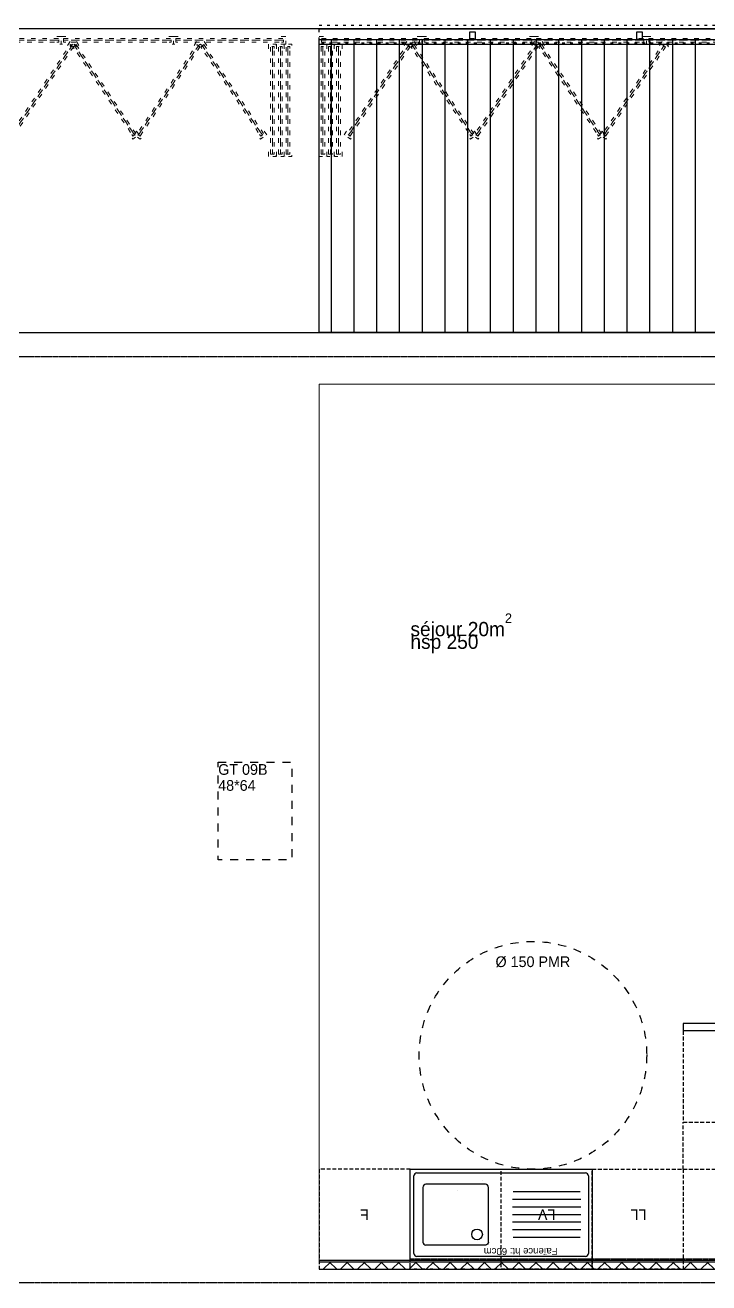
# Model space of a CAD drawing. Header units: centimetres. Extents: x 2191 to 12545, y -680 to 18662.
# Drawn here: x 8867 to 9318, y 4291 to 5120 of the extents above; entities that cross this region are included whole.
import ezdxf

# ---------------------------------------------------------------- set-up
doc = ezdxf.new("R2010")
doc.units = ezdxf.units.CM
for name, pattern in [('ACAD_ISO03W100', [0.295276, 0.11811, -0.177165]), ('ISO-03', [1.5, 0.6, -0.9]), ('Style de ligne -1', [0.41664, 0.20828, -0.20836]), ('Style de ligne -11', [0.347222, 0.20828, -0.138942]), ('Style de ligne -13', [0.147638, 0.098425, -0.049213]), ('Style de ligne -5', [0.20828, 0.069425, -0.138855]), ('VW-01', [0.41656, 0.20828, -0.20828])]:
    doc.linetypes.add(name, pattern=pattern)
for name, color, linetype in [('B Aménagement intérieur', 252, 'Continuous'), ('B faience', 252, 'Style de ligne -11'), ('B Faux plafonds', 252, 'Continuous'), ('B GÈnÈral_Hatch', 252, 'Continuous'), ('B Général', 252, 'Continuous'), ('C ANNOTATIONS-axes horizontaux', 252, 'Style de ligne -1'), ('C ANNOTATIONS-PMR', 252, 'Style de ligne -5'), ('C ANNOTATIONS-prestations', 252, 'Continuous'), ('C ANNOTATIONS-texte', 252, 'Continuous'), ('C ANNOTATIONS-textes-numérotation gaine', 252, 'ISO-03'), ('D SURFACES-shab', 252, 'Continuous')]:
    doc.layers.add(name, color=color, linetype=linetype)
doc.layers.add('B BATI-lumon', color=252, linetype='Continuous', lineweight=20)
doc.styles.add('Eurostile', font='Eurosti.TTF')
doc.styles.add('Eurostile (italic)', font='Eurostib.TTF')

# ---------------------------------------------------------------- blocks, each defined once
blk = doc.blocks.new('B 70.Groupe-15-1')
at = {"layer": 'B Faux plafonds', "linetype": 'Continuous'}
blk.add_line((9060.8, 5117.4), (9794.48, 5117.4), dxfattribs=at)
at = {"layer": 'B Faux plafonds', "linetype": 'Style de ligne -5', "ltscale": 25.4, "flags": 128}
blk.add_lwpolyline([(9060.8, 5119.84), (9794.48, 5119.84), (9794.48, 5107.88), (9060.8, 5107.88)], close=True, dxfattribs=at)
at = {"layer": 'B Général', "linetype": 'Continuous'}
for p, q in [((9068.64, 5110.39), (9068.64, 4917.39)), ((9083.64, 5110.39), (9083.64, 4917.39)), ((9098.64, 5110.39), (9098.64, 4917.39)), ((9113.64, 5110.39), (9113.64, 4917.39)), ((9128.64, 5110.39), (9128.64, 4917.39)), ((9143.64, 5110.39), (9143.64, 4917.39)), ((9158.64, 5110.39), (9158.64, 4917.39)), ((9173.64, 5110.39), (9173.64, 4917.39)), ((9188.64, 5110.39), (9188.64, 4917.39)), ((9203.64, 5110.39), (9203.64, 4917.39)), ((9218.64, 5110.39), (9218.64, 4917.39)), ((9233.64, 5110.39), (9233.64, 4917.39)), ((9248.64, 5110.39), (9248.64, 4917.39)), ((9263.64, 5110.39), (9263.64, 4917.39)), ((9278.64, 5110.39), (9278.64, 4917.39)), ((9293.64, 5110.39), (9293.64, 4917.39)), ((9308.64, 5110.39), (9308.64, 4917.39))]:
    blk.add_line(p, q, dxfattribs=at)
at = {"layer": 'B Général', "linetype": 'Continuous', "flags": 128}
for points in [[(9160.14, 5115.34), (9163.64, 5115.34), (9163.64, 5110.34), (9160.14, 5110.34)], [(9270.14, 5115.34), (9273.64, 5115.34), (9273.64, 5110.34), (9270.14, 5110.34)], [(9060.8, 5110.34), (9794.48, 5110.34), (9794.48, 4917.39), (9060.8, 4917.39)]]:
    blk.add_lwpolyline(points, close=True, dxfattribs=at)
blk = doc.blocks.new('B 70.Cuisson')
at = {"layer": 'B Général', "linetype": 'Style de ligne -13', "ltscale": 25.4, "flags": 128}
blk.add_lwpolyline([(-30, 30), (-30, 36), (30, 36), (30, 30)], dxfattribs=at)
blk.add_lwpolyline([(-30, 30), (30, 30), (30, -30), (-30, -30)], close=True, dxfattribs=at)
at = {"layer": 'B Général', "insert": (0, 0), "char_height": 7.06, "attachment_point": 5, "line_spacing_factor": 0.894142, "style": 'Eurostile'}
blk.add_mtext('C', dxfattribs=at)
blk = doc.blocks.new('B 70.Rond 150_PMR')
at = {"layer": 'B Général', "linetype": 'VW-01', "ltscale": 25.4}
blk.add_circle((0, 0), 75, dxfattribs=at)
at = {"layer": 'B Général', "insert": (-61.5, 0), "char_height": 7.059, "attachment_point": 5, "rotation": 90, "line_spacing_factor": 0.894142, "style": 'Eurostile (italic)'}
blk.add_mtext('Ø 150 PMR', dxfattribs=at)
blk = doc.blocks.new('B 70.Frigo')
at = {"layer": 'B Général', "linetype": 'Style de ligne -13', "ltscale": 25.4, "flags": 128}
blk.add_lwpolyline([(-30, 30), (30, 30), (30, -30), (-30, -30)], close=True, dxfattribs=at)
blk.add_lwpolyline([(30, -30), (30, -36), (-30, -36), (-30, -30)], dxfattribs=at)
at = {"layer": 'B Général', "insert": (0, 0), "char_height": 7.06, "attachment_point": 5, "line_spacing_factor": 0.894142, "style": 'Eurostile'}
blk.add_mtext('F', dxfattribs=at)
blk = doc.blocks.new('B 70.Lave Linge')
at = {"layer": 'B Général', "linetype": 'Style de ligne -13', "ltscale": 25.4, "flags": 128}
blk.add_lwpolyline([(-29.47, 30), (-29.47, 36), (30.53, 36), (30.53, 30)], dxfattribs=at)
blk.add_lwpolyline([(-29.47, 30), (30.53, 30), (30.53, -30), (-29.47, -30)], close=True, dxfattribs=at)
at = {"layer": 'B Général', "insert": (0, 0), "char_height": 7.059, "attachment_point": 5, "line_spacing_factor": 0.894142, "style": 'Eurostile'}
blk.add_mtext('LL', dxfattribs=at)
blk = doc.blocks.new('B 70.Lave Vaisselle')
at = {"layer": 'B Général', "linetype": 'Style de ligne -13', "ltscale": 25.4, "flags": 128}
blk.add_lwpolyline([(-30, 30), (-30, 36), (30, 36), (30, 30)], dxfattribs=at)
blk.add_lwpolyline([(-30, 30), (30, 30), (30, -30), (-30, -30)], close=True, dxfattribs=at)
at = {"layer": 'B Général', "insert": (0, 0), "char_height": 7.059, "attachment_point": 5, "line_spacing_factor": 0.894142, "style": 'Eurostile'}
blk.add_mtext('LV', dxfattribs=at)
blk = doc.blocks.new('B 70.Evier 120x60')
at = {"layer": 'B Général', "linetype": 'Continuous'}
for p, q in [((-57.5, -55.5), (-57.5, -4.5)), ((-55.5, -2.5), (55.5, -2.5)), ((57.5, -4.5), (57.5, -55.5)), ((-52.12, -15), (-7.88, -15)), ((-52.5, -20), (-7.5, -20)), ((-52.5, -25), (-7.5, -25)), ((-52.5, -30), (-7.5, -30)), ((-52.5, -35), (-7.5, -35)), ((-52.5, -40), (-7.5, -40)), ((-52.12, -45), (-7.88, -45)), ((28.75, -45.8), (28.75, -45.8)), ((55.5, -57.5), (-55.5, -57.5)), ((12.27, -52.47), (12.27, -52.47))]:
    blk.add_line(p, q, dxfattribs=at)
at = {"layer": 'B Général', "linetype": 'Style de ligne -5', "ltscale": 25.4, "flags": 128}
blk.add_lwpolyline([(-60, 0), (-60, 6), (60, 6), (60, 0)], dxfattribs=at)
at = {"layer": 'B Général', "linetype": 'Continuous', "flags": 128}
blk.add_lwpolyline([(-60, 0), (60, 0), (60, -60), (-60, -60)], close=True, dxfattribs=at)
for points in [[(8.4, -12), (8.4, -48, 0.414212), (10.4, -50), (49.55, -50, 0.198914), (50.96, -49.41, 0.198914), (51.55, -48), (51.55, -12, 0.414214), (49.55, -10)], [(8.4, -12, -0.414212), (10.4, -10), (49.6, -10)]]:
    blk.add_lwpolyline(points, format="xyb", dxfattribs=at)
at = {"layer": 'B Général', "linetype": 'Continuous'}
for centre, start, end in [((-55.5, -4.5), 90, 180), ((55.5, -4.5), 0, 90), ((-55.5, -55.5), 180, 270), ((55.5, -55.5), 270, 0)]:
    blk.add_arc(centre, 2, start, end, dxfattribs=at)
blk.add_ellipse((15.9, -17), major_axis=(3.54, 0), ratio=1, dxfattribs=at)
at = {"layer": 'B Général'}
blk.add_blockref('B 70.Lave Vaisselle', (-30, -30), dxfattribs=at)
at = {"layer": 'C ANNOTATIONS-prestations', "insert": (-37.15, -3.37), "char_height": 4.706, "attachment_point": 1, "line_spacing_factor": 0.894142, "style": 'Eurostile (italic)'}
blk.add_mtext('Faïence ht: 60cm', dxfattribs=at)
blk = doc.blocks.new('B 70.T2 S105 (2D)')
at = {"layer": 'B GÈnÈral_Hatch', "linetype": 'Continuous'}
h = blk.add_hatch(dxfattribs=at)
h.set_pattern_fill('02_ISOLANT', color=256, angle=-90.00063, style=0, pattern_type=2)
h.set_pattern_definition([(-45.0006, (0, 0), (5.65692, 5.65679), []), (44.9994, (0, 0), (5.65679, -5.65692), [])])
h.paths.add_polyline_path([(-79.41, -286.55), (-366.96, -286.55), (-366.96, -291.55), (-79.41, -291.55)])
at = {"layer": 'B faience'}
blk.add_line((-306.96, -284.55), (-80.41, -284.55), dxfattribs=at)
at = {"layer": 'B Général', "linetype": 'Continuous'}
for p, q in [((-0.41, -129.52), (-126.96, -129.52)), ((-126.96, -129.52), (-126.96, -134.52)), ((-0.41, -129.52), (-126.96, -129.52)), ((4.59, -134.52), (-126.96, -134.52)), ((-65.42, -134.52), (-126.96, -134.52)), ((-366.96, -285.55), (-79.41, -285.55)), ((-366.96, -285.55), (-79.41, -285.55)), ((-366.96, -286.55), (-79.41, -286.55)), ((-366.96, -291.55), (-79.41, -291.55)), ((-366.96, -291.55), (-79.41, -291.55))]:
    blk.add_line(p, q, dxfattribs=at)
at = {"layer": 'B Général', "linetype": 'Style de ligne -13', "ltscale": 25.4}
for q in [(-126.96, -194.52), (-79.41, -225.55)]:
    blk.add_line((-126.96, -225.55), q, dxfattribs=at)
at = {"layer": 'D SURFACES-shab', "lineweight": 18, "flags": 128}
blk.add_lwpolyline([(-366.96, -285.55), (-79.41, -285.55), (-79.41, -224.52), (-65.42, -224.52), (-65.42, -194.52), (-65.42, -194.52), (-65.42, -129.52), (-0.41, -129.52), (-0.41, 291.55), (-366.96, 291.55), (-366.96, -99.44), (-366.96, -99.44), (-366.96, -165.55), (-366.96, -165.55)], close=True, dxfattribs=at)
at = {"layer": 'B Général', "xscale": -1, "rotation": 270}
blk.add_blockref('B 70.Cuisson', (-96.96, -164.52), dxfattribs=at)
at = {"layer": 'B Général', "xscale": -1}
blk.add_blockref('B 70.Frigo', (-336.96, -255.55), dxfattribs=at)
at = {"layer": 'B Général', "rotation": 180}
for name, p in [('B 70.Evier 120x60', (-246.96, -285.55)), ('B 70.Lave Linge', (-156.42, -255.55))]:
    blk.add_blockref(name, p, dxfattribs=at)
at = {"layer": 'C ANNOTATIONS-PMR', "ltscale": 25.4, "rotation": 270}
blk.add_blockref('B 70.Rond 150_PMR', (-226.06, -150.55), dxfattribs=at)
at = {"layer": 'C ANNOTATIONS-prestations', "insert": (-306.75, 126.57), "char_height": 9.412, "width": 106.0944, "attachment_point": 1, "line_spacing_factor": 0.894142, "style": 'Eurostile'}
blk.add_mtext('hsp 250', dxfattribs=at)
at = {"layer": 'C ANNOTATIONS-texte', "insert": (-306.75, 140.54), "char_height": 9.412, "width": 78.4842, "attachment_point": 1, "line_spacing_factor": 0.894142, "style": 'Eurostile'}
blk.add_mtext('séjour 20m{\\H0.6667x;\\S2^ ;}', dxfattribs=at)
blk = doc.blocks.new('B 70.Groupe-29-1')
at = {"layer": 'B Général', "linetype": 'VW-01', "ltscale": 25.4, "flags": 128}
blk.add_lwpolyline([(8994.29, 4634.39), (9042.8, 4634.39), (9042.8, 4570.09), (8994.29, 4570.09)], close=True, dxfattribs=at)
at = {"layer": 'C ANNOTATIONS-textes-numérotation gaine', "insert": (8994.29, 4633.08), "char_height": 7.059, "width": 48.5046, "attachment_point": 1, "line_spacing_factor": 0.894142, "style": 'Eurostile'}
blk.add_mtext('GT 09B\\P48*64', dxfattribs=at)
blk = doc.blocks.new('B 70.Groupe-48-1')
at = {"layer": 'B BATI-lumon', "linetype": 'ACAD_ISO03W100', "ltscale": 25.4, "flags": 128}
for points in [[(8816.87, 5112.35), (8820.37, 5112.35), (8820.37, 5111.11), (8818.45, 5111.11), (8818.45, 5108.61), (8820.37, 5108.61), (8820.37, 5107.35), (8816.87, 5107.35), (8816.87, 5111.35), (8816.87, 5111.35)], [(8890.87, 5112.35), (8887.37, 5112.35), (8887.37, 5111.11), (8889.29, 5111.11), (8889.29, 5108.61), (8887.37, 5108.61), (8887.37, 5107.35), (8890.87, 5107.35), (8890.87, 5111.35), (8890.87, 5111.35)], [(8818.45, 5111.11), (8889.29, 5111.11), (8889.29, 5109.86), (8818.45, 5109.86)], [(8818.45, 5109.86), (8889.29, 5109.86), (8889.29, 5108.61), (8818.45, 5108.61)]]:
    blk.add_lwpolyline(points, close=True, dxfattribs=at)
blk = doc.blocks.new('B 70.Groupe-49-1')
at = {"layer": 'B BATI-lumon', "linetype": 'ACAD_ISO03W100', "ltscale": 25.4, "flags": 128}
for points in [[(8890.87, 5112.35), (8894.37, 5112.35), (8894.37, 5111.11), (8892.45, 5111.11), (8892.45, 5108.61), (8894.37, 5108.61), (8894.37, 5107.35), (8890.87, 5107.35), (8890.87, 5111.35), (8890.87, 5111.35)], [(8964.87, 5112.35), (8961.37, 5112.35), (8961.37, 5111.11), (8963.29, 5111.11), (8963.29, 5108.61), (8961.37, 5108.61), (8961.37, 5107.35), (8964.87, 5107.35), (8964.87, 5111.35), (8964.87, 5111.35)], [(8892.45, 5111.11), (8963.29, 5111.11), (8963.29, 5109.86), (8892.45, 5109.86)], [(8892.45, 5109.86), (8963.29, 5109.86), (8963.29, 5108.61), (8892.45, 5108.61)]]:
    blk.add_lwpolyline(points, close=True, dxfattribs=at)
blk = doc.blocks.new('B 70.Groupe-50-1')
at = {"layer": 'B BATI-lumon', "linetype": 'ACAD_ISO03W100', "ltscale": 25.4, "flags": 128}
for points in [[(8964.87, 5112.35), (8968.37, 5112.35), (8968.37, 5111.11), (8966.45, 5111.11), (8966.45, 5108.61), (8968.37, 5108.61), (8968.37, 5107.35), (8964.87, 5107.35), (8964.87, 5111.35), (8964.87, 5111.35)], [(9038.87, 5112.35), (9035.37, 5112.35), (9035.37, 5111.11), (9037.29, 5111.11), (9037.29, 5108.61), (9035.37, 5108.61), (9035.37, 5107.35), (9038.87, 5107.35), (9038.87, 5111.35), (9038.87, 5111.35)], [(8966.45, 5111.11), (9037.29, 5111.11), (9037.29, 5109.86), (8966.45, 5109.86)], [(8966.45, 5109.86), (9037.29, 5109.86), (9037.29, 5108.61), (8966.45, 5108.61)]]:
    blk.add_lwpolyline(points, close=True, dxfattribs=at)
blk = doc.blocks.new('B 70.Groupe-51-1')
at = {"layer": 'B BATI-lumon', "linetype": 'ACAD_ISO03W100', "ltscale": 25.4, "flags": 128}
for points in [[(9037.8, 5107.35), (9037.8, 5103.85), (9039.04, 5103.85), (9039.04, 5105.77), (9041.54, 5105.77), (9041.54, 5103.85), (9042.8, 5103.85), (9042.8, 5107.35), (9038.8, 5107.35), (9038.8, 5107.35)], [(9039.04, 5034.93), (9039.04, 5105.77), (9040.29, 5105.77), (9040.29, 5034.93)], [(9040.29, 5034.93), (9040.29, 5105.77), (9041.54, 5105.77), (9041.54, 5034.93)], [(9037.8, 5033.35), (9037.8, 5036.85), (9039.04, 5036.85), (9039.04, 5034.93), (9041.54, 5034.93), (9041.54, 5036.85), (9042.8, 5036.85), (9042.8, 5033.35), (9038.8, 5033.35), (9038.8, 5033.35)]]:
    blk.add_lwpolyline(points, close=True, dxfattribs=at)
blk = doc.blocks.new('B 70.Groupe-52-1')
at = {"layer": 'B BATI-lumon', "linetype": 'ACAD_ISO03W100', "ltscale": 25.4, "flags": 128}
for points in [[(9032.8, 5107.35), (9032.8, 5103.85), (9034.04, 5103.85), (9034.04, 5105.77), (9036.54, 5105.77), (9036.54, 5103.85), (9037.8, 5103.85), (9037.8, 5107.35), (9033.8, 5107.35), (9033.8, 5107.35)], [(9034.04, 5034.93), (9034.04, 5105.77), (9035.29, 5105.77), (9035.29, 5034.93)], [(9035.29, 5034.93), (9035.29, 5105.77), (9036.54, 5105.77), (9036.54, 5034.93)], [(9032.8, 5033.35), (9032.8, 5036.85), (9034.04, 5036.85), (9034.04, 5034.93), (9036.54, 5034.93), (9036.54, 5036.85), (9037.8, 5036.85), (9037.8, 5033.35), (9033.8, 5033.35), (9033.8, 5033.35)]]:
    blk.add_lwpolyline(points, close=True, dxfattribs=at)
blk = doc.blocks.new('B 70.Groupe-53-1')
at = {"layer": 'B BATI-lumon', "linetype": 'ACAD_ISO03W100', "ltscale": 25.4, "flags": 128}
for points in [[(9027.55, 5107.35), (9027.55, 5103.85), (9028.79, 5103.85), (9028.79, 5105.77), (9031.29, 5105.77), (9031.29, 5103.85), (9032.55, 5103.85), (9032.55, 5107.35), (9028.55, 5107.35), (9028.55, 5107.35)], [(9028.79, 5034.93), (9028.79, 5105.77), (9030.04, 5105.77), (9030.04, 5034.93)], [(9030.04, 5034.93), (9030.04, 5105.77), (9031.29, 5105.77), (9031.29, 5034.93)], [(9027.55, 5033.35), (9027.55, 5036.85), (9028.79, 5036.85), (9028.79, 5034.93), (9031.29, 5034.93), (9031.29, 5036.85), (9032.55, 5036.85), (9032.55, 5033.35), (9028.55, 5033.35), (9028.55, 5033.35)]]:
    blk.add_lwpolyline(points, close=True, dxfattribs=at)
blk = doc.blocks.new('B 70.Groupe-54-1')
at = {"layer": 'B BATI-lumon', "linetype": 'ACAD_ISO03W100', "ltscale": 25.4, "flags": 128}
for points in [[(8985.05, 5109), (8987, 5106.09), (8985.97, 5105.4), (8984.9, 5106.99), (8982.82, 5105.6), (8983.89, 5104), (8982.85, 5103.3), (8980.9, 5106.21), (8984.22, 5108.44), (8984.22, 5108.44)], [(8983.86, 5106.3), (9023.36, 5047.49), (9022.32, 5046.79), (8982.82, 5105.6)], [(8984.9, 5106.99), (9024.4, 5048.18), (9023.36, 5047.49), (8983.86, 5106.3)], [(9026.31, 5047.57), (9024.36, 5050.47), (9023.33, 5049.78), (9024.4, 5048.18), (9022.32, 5046.79), (9021.25, 5048.38), (9020.21, 5047.68), (9022.16, 5044.78), (9025.48, 5047.01), (9025.48, 5047.01)]]:
    blk.add_lwpolyline(points, close=True, dxfattribs=at)
blk = doc.blocks.new('B 70.Groupe-55-1')
at = {"layer": 'B BATI-lumon', "linetype": 'ACAD_ISO03W100', "ltscale": 25.4, "flags": 128}
for points in [[(8981.26, 5106.3), (8941.76, 5047.49), (8940.72, 5048.18), (8980.22, 5106.99)], [(8982.29, 5105.6), (8942.79, 5046.79), (8941.76, 5047.49), (8981.26, 5106.3)], [(8980.07, 5109), (8978.12, 5106.09), (8979.15, 5105.4), (8980.22, 5106.99), (8982.3, 5105.6), (8981.22, 5104), (8982.27, 5103.3), (8984.22, 5106.21), (8980.9, 5108.44), (8980.9, 5108.44)], [(8938.81, 5047.57), (8940.76, 5050.47), (8941.79, 5049.78), (8940.72, 5048.18), (8942.8, 5046.79), (8943.87, 5048.38), (8944.91, 5047.68), (8942.96, 5044.78), (8939.64, 5047.01), (8939.64, 5047.01)]]:
    blk.add_lwpolyline(points, close=True, dxfattribs=at)
blk = doc.blocks.new('B 70.Groupe-56-1')
at = {"layer": 'B BATI-lumon', "linetype": 'ACAD_ISO03W100', "ltscale": 25.4, "flags": 128}
for points in [[(8900.87, 5109), (8902.82, 5106.09), (8901.79, 5105.4), (8900.72, 5106.99), (8898.64, 5105.6), (8899.72, 5104), (8898.67, 5103.3), (8896.72, 5106.21), (8900.04, 5108.44), (8900.04, 5108.44)], [(8899.68, 5106.3), (8939.18, 5047.49), (8938.15, 5046.79), (8898.65, 5105.6)], [(8900.72, 5106.99), (8940.22, 5048.18), (8939.18, 5047.49), (8899.68, 5106.3)], [(8942.13, 5047.57), (8940.18, 5050.47), (8939.15, 5049.78), (8940.22, 5048.18), (8938.14, 5046.79), (8937.07, 5048.38), (8936.03, 5047.68), (8937.98, 5044.78), (8941.3, 5047.01), (8941.3, 5047.01)]]:
    blk.add_lwpolyline(points, close=True, dxfattribs=at)
blk = doc.blocks.new('B 70.Groupe-57-1')
at = {"layer": 'B BATI-lumon', "linetype": 'ACAD_ISO03W100', "ltscale": 25.4, "flags": 128}
for points in [[(8897.91, 5106.3), (8858.41, 5047.49), (8857.37, 5048.18), (8896.87, 5106.99)], [(8898.95, 5105.6), (8859.45, 5046.79), (8858.41, 5047.49), (8897.91, 5106.3)], [(8896.72, 5109), (8894.77, 5106.09), (8895.8, 5105.4), (8896.87, 5106.99), (8898.95, 5105.6), (8897.88, 5104), (8898.92, 5103.3), (8900.87, 5106.21), (8897.55, 5108.44), (8897.55, 5108.44)], [(8855.46, 5047.57), (8857.41, 5050.47), (8858.44, 5049.78), (8857.37, 5048.18), (8859.45, 5046.79), (8860.52, 5048.38), (8861.56, 5047.68), (8859.61, 5044.78), (8856.29, 5047.01), (8856.29, 5047.01)]]:
    blk.add_lwpolyline(points, close=True, dxfattribs=at)
blk = doc.blocks.new('B 70.Groupe-64-1')
at = {"layer": 'B BATI-lumon'}
for name in ['B 70.Groupe-48-1', 'B 70.Groupe-49-1', 'B 70.Groupe-50-1', 'B 70.Groupe-57-1', 'B 70.Groupe-56-1', 'B 70.Groupe-55-1', 'B 70.Groupe-54-1', 'B 70.Groupe-53-1', 'B 70.Groupe-52-1', 'B 70.Groupe-51-1']:
    blk.add_blockref(name, (0, 0), dxfattribs=at)
blk = doc.blocks.new('B 70.Groupe-65-1')
at = {"layer": 'B BATI-lumon', "linetype": 'ACAD_ISO03W100', "ltscale": 25.4, "flags": 128}
for points in [[(9276.48, 5112.35), (9279.98, 5112.35), (9279.98, 5111.11), (9278.06, 5111.11), (9278.06, 5108.61), (9279.98, 5108.61), (9279.98, 5107.35), (9276.48, 5107.35), (9276.48, 5111.35), (9276.48, 5111.35)], [(9350.48, 5112.35), (9346.98, 5112.35), (9346.98, 5111.11), (9348.91, 5111.11), (9348.91, 5108.61), (9346.98, 5108.61), (9346.98, 5107.35), (9350.48, 5107.35), (9350.48, 5111.35), (9350.48, 5111.35)], [(9278.06, 5111.11), (9348.91, 5111.11), (9348.91, 5109.86), (9278.06, 5109.86)], [(9278.06, 5109.86), (9348.91, 5109.86), (9348.91, 5108.61), (9278.06, 5108.61)]]:
    blk.add_lwpolyline(points, close=True, dxfattribs=at)
blk = doc.blocks.new('B 70.Groupe-80-1')
at = {"layer": 'B BATI-lumon', "linetype": 'ACAD_ISO03W100', "ltscale": 25.4, "flags": 128}
for points in [[(9202.48, 5112.35), (9205.98, 5112.35), (9205.98, 5111.11), (9204.06, 5111.11), (9204.06, 5108.61), (9205.98, 5108.61), (9205.98, 5107.35), (9202.48, 5107.35), (9202.48, 5111.35), (9202.48, 5111.35)], [(9276.48, 5112.35), (9272.98, 5112.35), (9272.98, 5111.11), (9274.91, 5111.11), (9274.91, 5108.61), (9272.98, 5108.61), (9272.98, 5107.35), (9276.48, 5107.35), (9276.48, 5111.35), (9276.48, 5111.35)], [(9204.06, 5111.11), (9274.91, 5111.11), (9274.91, 5109.86), (9204.06, 5109.86)], [(9204.06, 5109.86), (9274.91, 5109.86), (9274.91, 5108.61), (9204.06, 5108.61)]]:
    blk.add_lwpolyline(points, close=True, dxfattribs=at)
blk = doc.blocks.new('B 70.Groupe-81-1')
at = {"layer": 'B BATI-lumon', "linetype": 'ACAD_ISO03W100', "ltscale": 25.4, "flags": 128}
for points in [[(9128.48, 5112.35), (9131.98, 5112.35), (9131.98, 5111.11), (9130.06, 5111.11), (9130.06, 5108.61), (9131.98, 5108.61), (9131.98, 5107.35), (9128.48, 5107.35), (9128.48, 5111.35), (9128.48, 5111.35)], [(9202.48, 5112.35), (9198.98, 5112.35), (9198.98, 5111.11), (9200.91, 5111.11), (9200.91, 5108.61), (9198.98, 5108.61), (9198.98, 5107.35), (9202.48, 5107.35), (9202.48, 5111.35), (9202.48, 5111.35)], [(9130.06, 5111.11), (9200.91, 5111.11), (9200.91, 5109.86), (9130.06, 5109.86)], [(9130.06, 5109.86), (9200.91, 5109.86), (9200.91, 5108.61), (9130.06, 5108.61)]]:
    blk.add_lwpolyline(points, close=True, dxfattribs=at)
blk = doc.blocks.new('B 70.Groupe-82-1')
at = {"layer": 'B BATI-lumon', "linetype": 'ACAD_ISO03W100', "ltscale": 25.4, "flags": 128}
for points in [[(9060.8, 5112.35), (9064.3, 5112.35), (9064.3, 5111.11), (9062.37, 5111.11), (9062.37, 5108.61), (9064.3, 5108.61), (9064.3, 5107.35), (9060.8, 5107.35), (9060.8, 5111.35), (9060.8, 5111.35)], [(9128.48, 5112.35), (9124.98, 5112.35), (9124.98, 5111.11), (9126.91, 5111.11), (9126.91, 5108.61), (9124.98, 5108.61), (9124.98, 5107.35), (9128.48, 5107.35), (9128.48, 5111.35), (9128.48, 5111.35)], [(9062.37, 5111.11), (9126.91, 5111.11), (9126.91, 5109.86), (9062.37, 5109.86)], [(9062.37, 5109.86), (9126.91, 5109.86), (9126.91, 5108.61), (9062.37, 5108.61)]]:
    blk.add_lwpolyline(points, close=True, dxfattribs=at)
blk = doc.blocks.new('B 70.Groupe-83-1')
at = {"layer": 'B BATI-lumon', "linetype": 'ACAD_ISO03W100', "ltscale": 25.4, "flags": 128}
for points in [[(9065.8, 5107.35), (9065.8, 5103.85), (9064.56, 5103.85), (9064.56, 5105.77), (9062.05, 5105.77), (9062.05, 5103.85), (9060.8, 5103.85), (9060.8, 5107.35), (9064.79, 5107.35), (9064.79, 5107.35)], [(9062.06, 5034.93), (9062.06, 5105.77), (9063.31, 5105.77), (9063.31, 5034.93)], [(9063.31, 5034.93), (9063.31, 5105.77), (9064.56, 5105.77), (9064.56, 5034.93)], [(9065.8, 5033.35), (9065.8, 5036.85), (9064.56, 5036.85), (9064.56, 5034.93), (9062.05, 5034.93), (9062.05, 5036.85), (9060.8, 5036.85), (9060.8, 5033.35), (9064.79, 5033.35), (9064.79, 5033.35)]]:
    blk.add_lwpolyline(points, close=True, dxfattribs=at)
blk = doc.blocks.new('B 70.Groupe-84-1')
at = {"layer": 'B BATI-lumon', "linetype": 'ACAD_ISO03W100', "ltscale": 25.4, "flags": 128}
for points in [[(9070.8, 5107.35), (9070.8, 5103.85), (9069.56, 5103.85), (9069.56, 5105.77), (9067.05, 5105.77), (9067.05, 5103.85), (9065.8, 5103.85), (9065.8, 5107.35), (9069.79, 5107.35), (9069.79, 5107.35)], [(9067.06, 5034.93), (9067.06, 5105.77), (9068.31, 5105.77), (9068.31, 5034.93)], [(9068.31, 5034.93), (9068.31, 5105.77), (9069.56, 5105.77), (9069.56, 5034.93)], [(9070.8, 5033.35), (9070.8, 5036.85), (9069.56, 5036.85), (9069.56, 5034.93), (9067.05, 5034.93), (9067.05, 5036.85), (9065.8, 5036.85), (9065.8, 5033.35), (9069.79, 5033.35), (9069.79, 5033.35)]]:
    blk.add_lwpolyline(points, close=True, dxfattribs=at)
blk = doc.blocks.new('B 70.Groupe-85-1')
at = {"layer": 'B BATI-lumon', "linetype": 'ACAD_ISO03W100', "ltscale": 25.4, "flags": 128}
for points in [[(9076.05, 5107.35), (9076.05, 5103.85), (9074.81, 5103.85), (9074.81, 5105.77), (9072.3, 5105.77), (9072.3, 5103.85), (9071.05, 5103.85), (9071.05, 5107.35), (9075.05, 5107.35), (9075.05, 5107.35)], [(9072.31, 5034.93), (9072.31, 5105.77), (9073.56, 5105.77), (9073.56, 5034.93)], [(9073.56, 5034.93), (9073.56, 5105.77), (9074.81, 5105.77), (9074.81, 5034.93)], [(9076.05, 5033.35), (9076.05, 5036.85), (9074.81, 5036.85), (9074.81, 5034.93), (9072.3, 5034.93), (9072.3, 5036.85), (9071.05, 5036.85), (9071.05, 5033.35), (9075.05, 5033.35), (9075.05, 5033.35)]]:
    blk.add_lwpolyline(points, close=True, dxfattribs=at)
blk = doc.blocks.new('B 70.Groupe-86-1')
at = {"layer": 'B BATI-lumon', "linetype": 'ACAD_ISO03W100', "ltscale": 25.4, "flags": 128}
for points in [[(9119.73, 5106.3), (9080.23, 5047.49), (9079.19, 5048.18), (9118.69, 5106.99)], [(9120.77, 5105.6), (9081.27, 5046.79), (9080.23, 5047.49), (9119.73, 5106.3)], [(9118.54, 5109), (9116.59, 5106.09), (9117.62, 5105.4), (9118.69, 5106.99), (9120.77, 5105.6), (9119.7, 5104), (9120.74, 5103.3), (9122.69, 5106.21), (9119.37, 5108.44), (9119.37, 5108.44)], [(9077.28, 5047.57), (9079.24, 5050.47), (9080.27, 5049.78), (9079.19, 5048.18), (9081.27, 5046.79), (9082.34, 5048.38), (9083.39, 5047.68), (9081.44, 5044.78), (9078.12, 5047.01), (9078.12, 5047.01)]]:
    blk.add_lwpolyline(points, close=True, dxfattribs=at)
blk = doc.blocks.new('B 70.Groupe-87-1')
at = {"layer": 'B BATI-lumon', "linetype": 'ACAD_ISO03W100', "ltscale": 25.4, "flags": 128}
for points in [[(9123.52, 5109), (9125.48, 5106.09), (9124.45, 5105.4), (9123.37, 5106.99), (9121.3, 5105.6), (9122.37, 5104), (9121.33, 5103.3), (9119.37, 5106.21), (9122.69, 5108.44), (9122.69, 5108.44)], [(9122.34, 5106.3), (9161.84, 5047.49), (9160.8, 5046.79), (9121.3, 5105.6)], [(9123.37, 5106.99), (9162.87, 5048.18), (9161.84, 5047.49), (9122.34, 5106.3)], [(9164.78, 5047.57), (9162.83, 5050.47), (9161.8, 5049.78), (9162.87, 5048.18), (9160.8, 5046.79), (9159.72, 5048.38), (9158.68, 5047.68), (9160.63, 5044.78), (9163.95, 5047.01), (9163.95, 5047.01)]]:
    blk.add_lwpolyline(points, close=True, dxfattribs=at)
blk = doc.blocks.new('B 70.Groupe-88-1')
at = {"layer": 'B BATI-lumon', "linetype": 'ACAD_ISO03W100', "ltscale": 25.4, "flags": 128}
for points in [[(9203.91, 5106.3), (9164.41, 5047.49), (9163.37, 5048.18), (9202.87, 5106.99)], [(9204.95, 5105.6), (9165.45, 5046.79), (9164.41, 5047.49), (9203.91, 5106.3)], [(9202.72, 5109), (9200.77, 5106.09), (9201.8, 5105.4), (9202.87, 5106.99), (9204.95, 5105.6), (9203.88, 5104), (9204.92, 5103.3), (9206.87, 5106.21), (9203.55, 5108.44), (9203.55, 5108.44)], [(9161.46, 5047.57), (9163.41, 5050.47), (9164.44, 5049.78), (9163.37, 5048.18), (9165.45, 5046.79), (9166.52, 5048.38), (9167.56, 5047.68), (9165.61, 5044.78), (9162.29, 5047.01), (9162.29, 5047.01)]]:
    blk.add_lwpolyline(points, close=True, dxfattribs=at)
blk = doc.blocks.new('B 70.Groupe-89-1')
at = {"layer": 'B BATI-lumon', "linetype": 'ACAD_ISO03W100', "ltscale": 25.4, "flags": 128}
for points in [[(9207.7, 5109), (9209.65, 5106.09), (9208.62, 5105.4), (9207.55, 5106.99), (9205.47, 5105.6), (9206.55, 5104), (9205.5, 5103.3), (9203.55, 5106.21), (9206.87, 5108.44), (9206.87, 5108.44)], [(9206.51, 5106.3), (9246.01, 5047.49), (9244.98, 5046.79), (9205.48, 5105.6)], [(9207.55, 5106.99), (9247.05, 5048.18), (9246.01, 5047.49), (9206.51, 5106.3)], [(9248.96, 5047.57), (9247.01, 5050.47), (9245.98, 5049.78), (9247.05, 5048.18), (9244.97, 5046.79), (9243.9, 5048.38), (9242.86, 5047.68), (9244.81, 5044.78), (9248.13, 5047.01), (9248.13, 5047.01)]]:
    blk.add_lwpolyline(points, close=True, dxfattribs=at)
blk = doc.blocks.new('B 70.Groupe-90-1')
at = {"layer": 'B BATI-lumon', "linetype": 'ACAD_ISO03W100', "ltscale": 25.4, "flags": 128}
for points in [[(9288.09, 5106.3), (9248.59, 5047.49), (9247.55, 5048.18), (9287.05, 5106.99)], [(9289.12, 5105.6), (9249.62, 5046.79), (9248.59, 5047.49), (9288.09, 5106.3)], [(9286.9, 5109), (9284.95, 5106.09), (9285.98, 5105.4), (9287.05, 5106.99), (9289.13, 5105.6), (9288.05, 5104), (9289.1, 5103.3), (9291.05, 5106.21), (9287.73, 5108.44), (9287.73, 5108.44)], [(9245.64, 5047.57), (9247.59, 5050.47), (9248.62, 5049.78), (9247.55, 5048.18), (9249.63, 5046.79), (9250.7, 5048.38), (9251.74, 5047.68), (9249.79, 5044.78), (9246.47, 5047.01), (9246.47, 5047.01)]]:
    blk.add_lwpolyline(points, close=True, dxfattribs=at)
blk = doc.blocks.new('B 70.Groupe-166-1')
at = {"layer": 'B BATI-lumon'}
for name in ['B 70.Groupe-64-1', 'B 70.Groupe-82-1', 'B 70.Groupe-81-1', 'B 70.Groupe-80-1', 'B 70.Groupe-65-1', 'B 70.Groupe-83-1', 'B 70.Groupe-84-1', 'B 70.Groupe-85-1', 'B 70.Groupe-86-1', 'B 70.Groupe-87-1', 'B 70.Groupe-88-1', 'B 70.Groupe-89-1', 'B 70.Groupe-90-1']:
    blk.add_blockref(name, (0, 0), dxfattribs=at)

msp = doc.modelspace()

# ---------------------------------------------------------------- linework, layer by layer
at = {"layer": 'B Général', "linetype": 'Continuous', "flags": 128}
for points in [[(9810.48, 5117.39), (8418.48, 5117.39), (8418.48, 4917.39), (9810.48, 4917.39)], [(9810.48, 5117.39), (8418.48, 5117.39), (8418.48, 4917.39), (9810.48, 4917.4)]]:
    msp.add_lwpolyline(points, close=True, dxfattribs=at)
at = {"layer": 'C ANNOTATIONS-axes horizontaux'}
for p, q in [((12370.81, 4901.39), (2960.81, 4901.39)), ((12370.81, 4901.39), (2960.81, 4901.39)), ((12370.81, 4291.39), (2960.81, 4291.39)), ((12370.81, 4291.39), (2960.81, 4291.39))]:
    msp.add_line(p, q, dxfattribs=at)
at = {"layer": 'D SURFACES-shab', "linetype": 'Continuous', "flags": 128}
msp.add_lwpolyline([(9794.48, 4917.39), (9060.8, 4917.39), (9060.8, 5107.39), (9794.48, 5107.39)], close=True, dxfattribs=at)

# ---------------------------------------------------------------- block references
at = {"layer": 'B Aménagement intérieur'}
msp.add_blockref('B 70.T2 S105 (2D)', (9427.75, 4591.84), dxfattribs=at)
at = {"layer": 'B BATI-lumon'}
msp.add_blockref('B 70.Groupe-166-1', (0, 0), dxfattribs=at)
at = {"layer": 'B Général'}
msp.add_blockref('B 70.Groupe-15-1', (0, 0), dxfattribs=at)
at = {"layer": 'C ANNOTATIONS-textes-numérotation gaine'}
msp.add_blockref('B 70.Groupe-29-1', (0, 0), dxfattribs=at)

doc.saveas('drawing.dxf')
